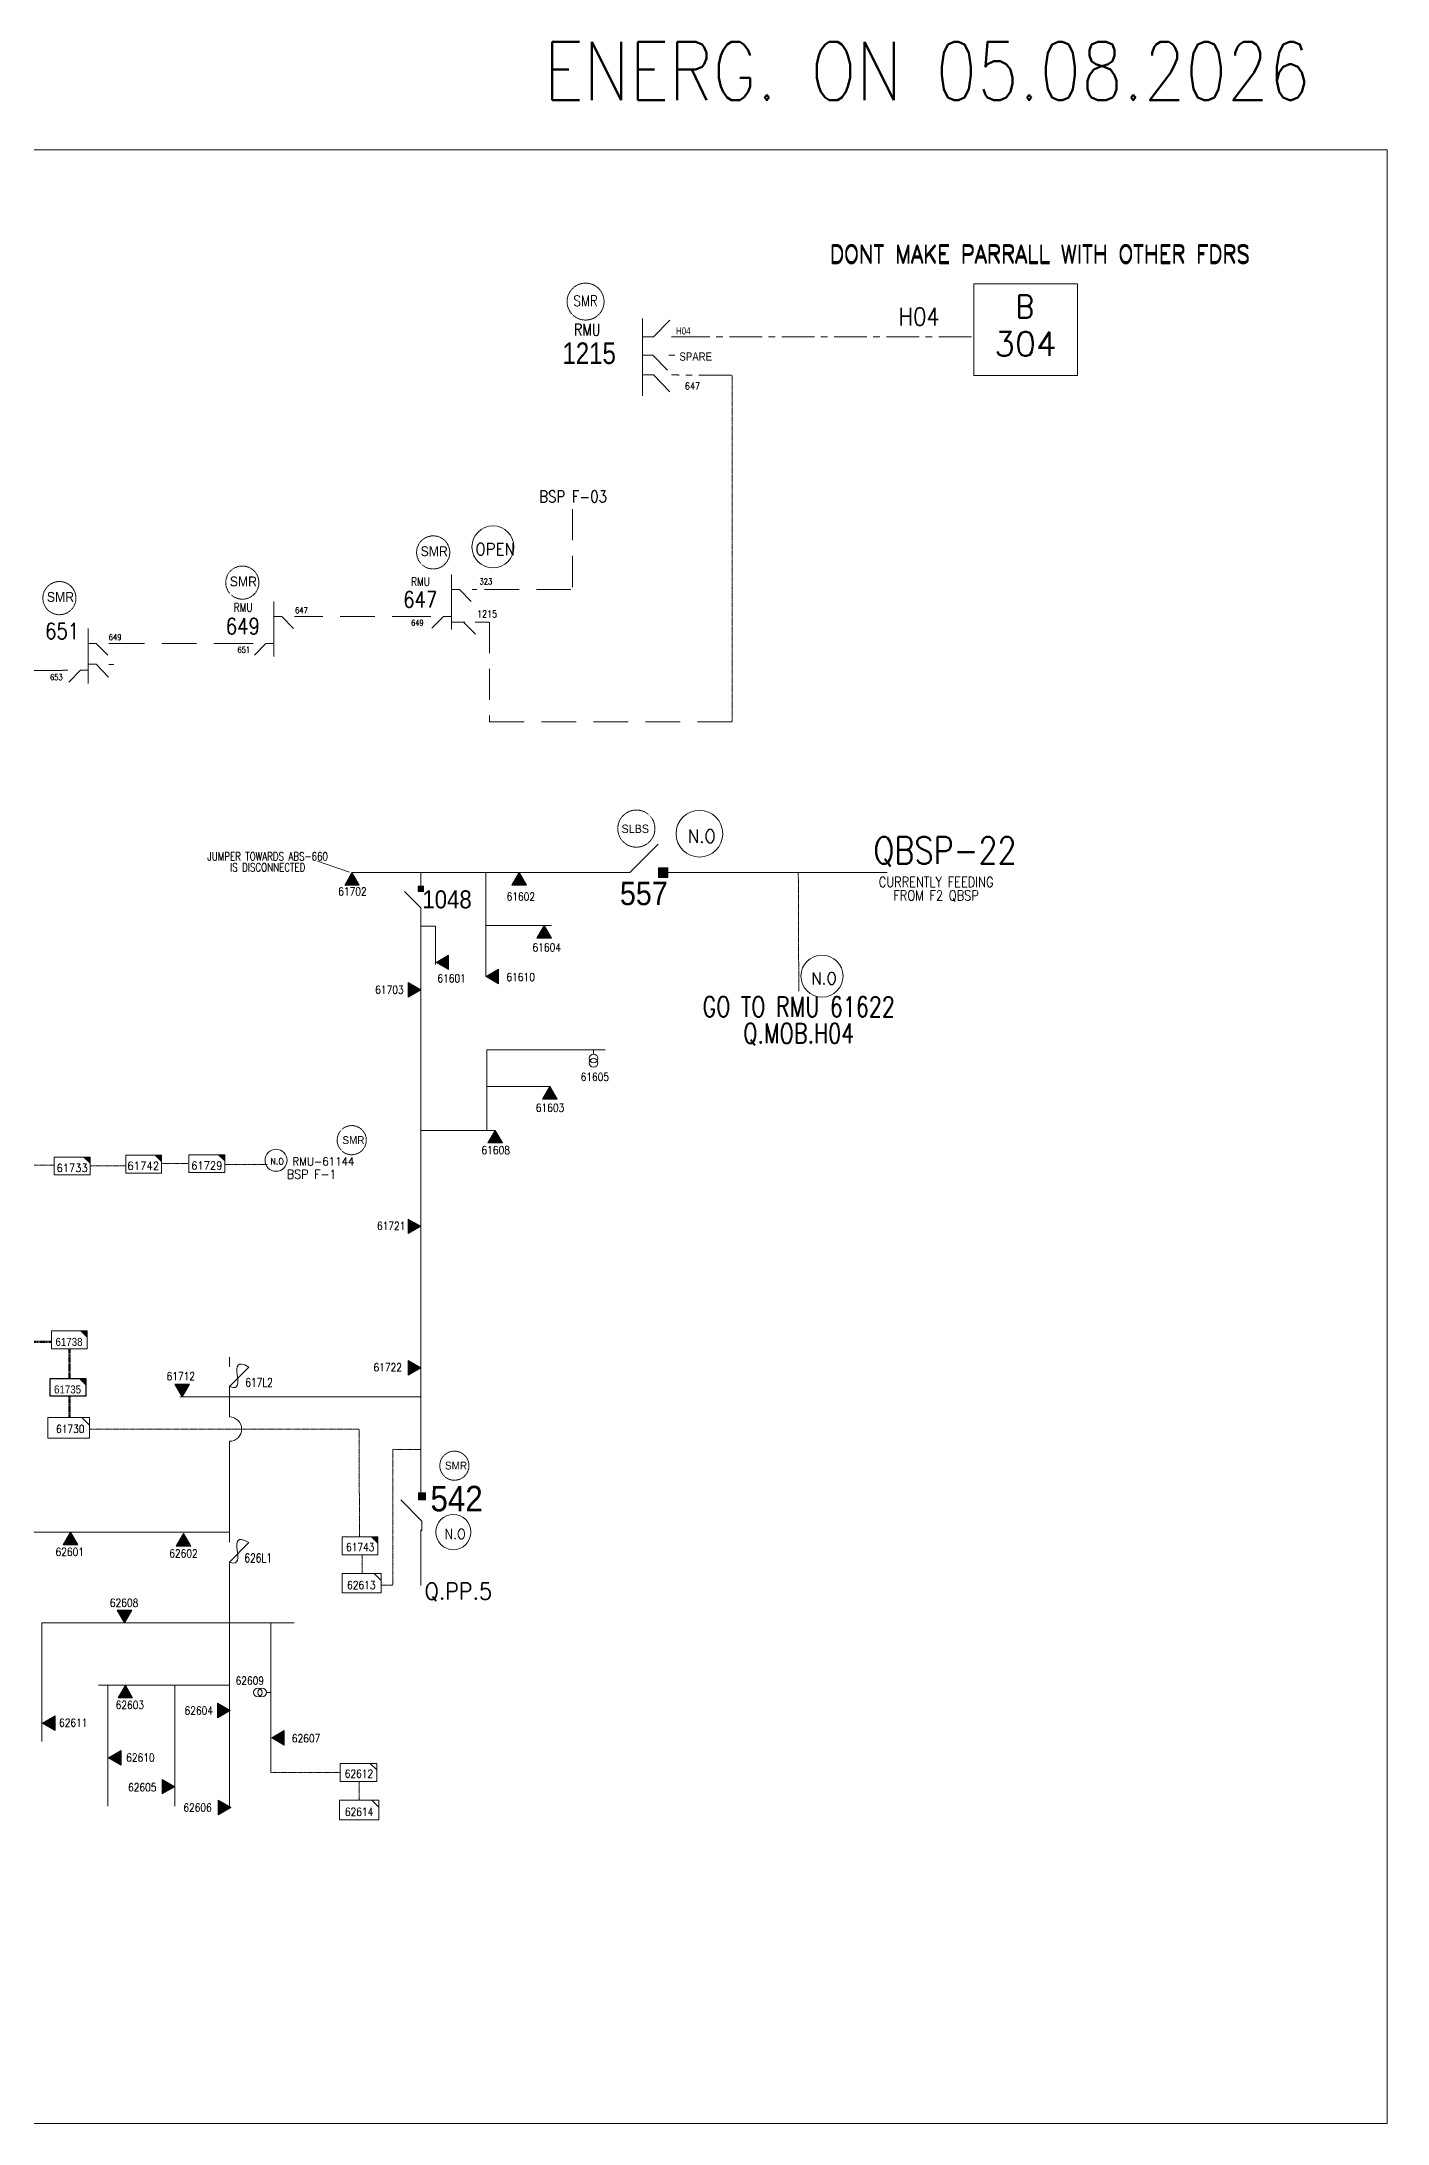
# Model space of a CAD drawing. Header units: metres. Extents: x 65984 to 144644, y -19036 to 23726.
# Drawn here: x 91123 to 92260, y 11497 to 13256 of the extents above; entities that cross this region are included whole.
import ezdxf
from ezdxf.enums import TextEntityAlignment as Align

# ---------------------------------------------------------------- set-up
doc = ezdxf.new("R2010")
doc.units = ezdxf.units.M
doc.header["$MEASUREMENT"] = 0
for name, pattern in [('( Center )', [2, 1.25, -0.25, 0.25, -0.25]), ('DGN Style 3', [0.013877, 0, -0.013877]), ('HIDDEN2', [2381.25, 1587.5, -793.75])]:
    doc.linetypes.add(name, pattern=pattern)
doc.layers.get('0').update_dxf_attribs({"color": 95, "lineweight": 40})
for name, color, linetype, lineweight in [('ABS', 7, 'Continuous', 40), ('ABS NUMBER', 112, 'Continuous', 30), ('d_eos', 111, 'Continuous', 40), ('d_eos no', 121, 'Continuous', 40), ('d_switch', 95, 'Continuous', 40), ('d_tf', 1, 'Continuous', 40), ('d_tf no', 6, 'Continuous', 40), ('d_ug cable', 95, 'Continuous', 40), ('d_village name', 7, 'Continuous', 40), ('FDR  1  16', 234, 'Continuous', 40), ('fedr no', 95, 'Continuous', 40), ('GRID STATION  04', 7, 'Continuous', 40), ('Level 37', 7, 'Continuous', 0), ('O H MAIN FEEDER', 4, 'Continuous', 100), ('SW N O', 114, 'Continuous', 30)]:
    doc.layers.add(name, color=color, linetype=linetype, lineweight=lineweight)
doc.styles.add('NASKHF', font='naskhf.shx', dxfattribs={"height": 8})
doc.styles.add('Style-Arial', font='arial.ttf')
doc.styles.add('Style-msdefault', font='msdefault.shx')
doc.styles.add('Style-simplex', font='simplex.shx')
doc.styles.add('Style-STANDARD', font='STANDARD.shx')

# ---------------------------------------------------------------- blocks, each defined once
blk = doc.blocks.new('*U4352')
at = {"layer": 'd_eos', "color": 2, "linetype": 'Continuous', "lineweight": 13, "ltscale": 0.919211}
for p, q in [((0, -16.2), (0, 16.2)), ((-12.1, 7.4), (-14.9, 7.4)), ((-4.7, 7.4), (-11.5, 0.4)), ((0, 7.4), (-4.7, 7.4)), ((0, -8.4), (4.6, -8.4)), ((4.6, -8.4), (11.4, -15.4)), ((12.1, -8.4), (14.9, -8.4))]:
    blk.add_line(p, q, dxfattribs=at)
blk = doc.blocks.new('*U4353')
at = {"layer": 'd_eos', "color": 2, "linetype": 'Continuous', "lineweight": 13, "ltscale": 0.919211}
for p, q in [((0, -16.2), (0, 16.2)), ((-12.1, 7.4), (-14.9, 7.4)), ((-4.7, 7.4), (-11.5, 0.4)), ((0, 7.4), (-4.7, 7.4)), ((0, -8.4), (4.6, -8.4)), ((4.6, -8.4), (11.4, -15.4)), ((12.1, -8.4), (14.9, -8.4))]:
    blk.add_line(p, q, dxfattribs=at)
blk = doc.blocks.new('TRANS_2_2')
at = {"color": 0, "linetype": 'Continuous', "lineweight": -2, "ltscale": 500, "flags": 128}
blk.add_lwpolyline([(8668600, 4991700), (8668600, -5008300), (9500, -8300)], close=True, dxfattribs=at)
at = {"color": 0, "linetype": 'Continuous', "lineweight": -2, "ltscale": 500}
blk.add_solid([(8668600, 4991700), (8668600, -5008300), (9500, -8300)], dxfattribs=at)
blk = doc.blocks.new('SS_1_2')
at = {"layer": 'd_village name', "color": 0, "linetype": 'ByBlock', "lineweight": -2, "ltscale": 500, "flags": 128}
blk.add_lwpolyline([(3475, 2125), (5225, 2125), (5225, 375)], close=True, dxfattribs=at)
at = {"layer": 'd_village name', "color": 0, "linetype": 'ByBlock', "lineweight": -2, "ltscale": 500, "extrusion": (0, 0, -1)}
blk.add_solid([(-3475, 2125), (-5225, 2125), (-5225, 375)], dxfattribs=at)
at = {"layer": 'd_village name', "color": 0, "linetype": 'ByBlock', "lineweight": -2, "ltscale": 500}
blk.add_3dface([(-4775, 2125), (5225, 2125), (5225, -2875), (-4775, -2875)], dxfattribs=at)
blk = doc.blocks.new('TFU_1_2')
at = {"layer": 'd_switch', "color": 0, "linetype": 'Continuous', "lineweight": -2, "ltscale": 500}
blk.add_line((0, 5000), (0, 0), dxfattribs=at)
for centre in [(0, 15000), (0, 10000)]:
    blk.add_circle(centre, 5000, dxfattribs=at)
blk = doc.blocks.new('ABS2_1_1')
at = {"color": 0, "linetype": 'ByBlock', "lineweight": -2, "ltscale": 500}
for q in [(-29900, 43500), (0, 0)]:
    blk.add_line((0, 13600), q, dxfattribs=at)
at = {"color": 0, "linetype": 'ByBlock', "lineweight": -2, "ltscale": 500, "flags": 128}
for points in [[(5000, 43600), (-5000, 43600), (-5000, 53600), (5000, 53600)], [(3791, 49653), (3791, 49653), (3791, 49653)]]:
    blk.add_lwpolyline(points, close=True, dxfattribs=at)
at = {"color": 0, "linetype": 'ByBlock', "lineweight": -2, "ltscale": 500}
for points in [[(5000, 43600), (-5000, 43600), (5000, 53600), (-5000, 53600)], [(3791, 49653), (3791, 49653), (3791, 49653)]]:
    blk.add_solid(points, dxfattribs=at)
blk = doc.blocks.new('TF_1_3')
at = {"layer": 'd_village name', "color": 0, "linetype": 'Continuous', "lineweight": -2, "ltscale": 500}
blk.add_line((3150, 2475), (4950, 675), dxfattribs=at)
blk.add_3dface([(-5050, 2475), (4950, 2475), (4950, -2525), (-5050, -2525)], dxfattribs=at)
blk = doc.blocks.new('FUSE01_1')
at = {"color": 0, "linetype": 'ByBlock', "lineweight": -2, "ltscale": 500}
blk.add_line((0, -8575), (0, -11275), dxfattribs=at)
at = {"color": 0, "linetype": 'ByBlock', "lineweight": -2, "ltscale": 500, "flags": 128}
blk.add_lwpolyline([(0, 25), (0, -2875), (-5600, -8475)], dxfattribs=at)
at = {"color": 0, "linetype": 'ByBlock', "lineweight": -2, "ltscale": 500}
blk.add_open_spline([(-5600, -8475), (1700, -12675), (-5800, -675), (0, -2875)], degree=3, dxfattribs=at)
blk = doc.blocks.new('SS_1_1')
at = {"layer": 'd_village name', "color": 0, "linetype": 'ByBlock', "lineweight": -2, "ltscale": 500, "flags": 128}
blk.add_lwpolyline([(3475, 2125), (5225, 2125), (5225, 375)], close=True, dxfattribs=at)
at = {"layer": 'd_village name', "color": 0, "linetype": 'ByBlock', "lineweight": -2, "ltscale": 500, "extrusion": (0, 0, -1)}
blk.add_solid([(-3475, 2125), (-5225, 2125), (-5225, 375)], dxfattribs=at)
at = {"layer": 'd_village name', "color": 0, "linetype": 'ByBlock', "lineweight": -2, "ltscale": 500}
blk.add_3dface([(-4775, 2125), (5225, 2125), (5225, -2875), (-4775, -2875)], dxfattribs=at)
blk = doc.blocks.new('*U4354')
at = {"color": 1, "linetype": 'Continuous', "lineweight": 13, "flags": 128}
blk.add_lwpolyline([(18.3, 14.3), (28.6, 14.3), (28.6, 4)], close=True, dxfattribs=at)
at = {"color": 1, "linetype": 'Continuous', "lineweight": 13, "ltscale": 0.843737, "xscale": 0.005720000000000002, "yscale": 0.005720000000000002, "zscale": 0.006084002084081082}
blk.add_blockref('TF_1_3', (0.3, 0.2), dxfattribs=at)
blk = doc.blocks.new('*U4355')
at = {"layer": 'SW N O', "color": 3, "lineweight": 13, "ltscale": 0.426762}
blk.add_circle((0, 0), 16.8, dxfattribs=at)
at = {"layer": 'SW N O', "color": 3, "lineweight": 13, "insert": (1.7, -1.8), "char_height": 9.6, "attachment_point": 5, "line_spacing_factor": 0.6, "style": 'Style-STANDARD'}
blk.add_mtext('N.O', dxfattribs=at)
blk = doc.blocks.new('*U4356')
at = {"layer": 'SW N O', "color": 3, "lineweight": 13, "ltscale": 0.426762}
blk.add_circle((0, 0), 16.8, dxfattribs=at)
at = {"layer": 'SW N O', "color": 3, "lineweight": 13, "insert": (1.7, -1.8), "char_height": 9.6, "attachment_point": 5, "line_spacing_factor": 0.6, "style": 'Style-STANDARD'}
blk.add_mtext('N.O', dxfattribs=at)
blk = doc.blocks.new('*U4357')
at = {"layer": 'SW N O', "color": 3, "lineweight": 13, "ltscale": 0.426762}
blk.add_circle((0, 0), 16.8, dxfattribs=at)
at = {"layer": 'SW N O', "color": 3, "lineweight": 13, "insert": (1.7, -1.8), "char_height": 9.6, "attachment_point": 5, "line_spacing_factor": 0.6, "style": 'Style-STANDARD'}
blk.add_mtext('N.O', dxfattribs=at)
blk = doc.blocks.new('*U4358')
at = {"layer": 'SW N O', "color": 3, "lineweight": 13, "ltscale": 0.426762}
blk.add_circle((0, 0), 16.8, dxfattribs=at)
at = {"layer": 'SW N O', "color": 3, "lineweight": 13, "insert": (1.7, -1.8), "char_height": 9.6, "attachment_point": 5, "line_spacing_factor": 0.6, "style": 'Style-STANDARD'}
blk.add_mtext('N.O', dxfattribs=at)
blk = doc.blocks.new('*U4370')
at = {"layer": 'SW N O', "color": 151, "lineweight": 13, "ltscale": 0.426762}
blk.add_circle((0, 0), 16.8, dxfattribs=at)
at = {"layer": 'SW N O', "color": 151, "lineweight": 13, "insert": (1.7, -1.8), "char_height": 9.6, "attachment_point": 5, "line_spacing_factor": 0.6, "style": 'Style-STANDARD'}
blk.add_mtext('OPEN', dxfattribs=at)

msp = doc.modelspace()

# ---------------------------------------------------------------- linework, layer by layer
at = {"color": 1, "linetype": 'HIDDEN2', "lineweight": 13, "ltscale": 0.018436}
for p, q in [((91570.6, 12792.8), (91489.2, 12792.8)), ((91448.8, 12770), (91340, 12770)), ((91706.7, 12681), (91501.7, 12681))]:
    msp.add_line(p, q, dxfattribs=at)
at = {"color": 1, "linetype": 'Continuous', "lineweight": 13, "ltscale": 0.614538}
for p, q in [((91498.8, 12553.5), (91498.8, 12465.7)), ((91498.8, 12508.9), (91554, 12508.9)), ((91499.5, 12372.9), (91553.3, 12372.9)), ((91443.7, 12335.8), (91506.5, 12335.8)), ((91443.7, 12110.7), (91240.1, 12110.7)), ((91282.1, 12093.7), (91282.1, 12114.6)), ((91282.1, 11996.4), (91282.1, 12073.1)), ((91282.1, 11996.3), (90987.5, 11996.3)), ((91277.4, 11919.8), (91336.7, 11919.8)), ((91317.1, 11919.8), (91317.1, 11793.3)), ((91282.1, 11867), (91171.4, 11867)), ((91179.3, 11867), (91179.3, 11764.9)), ((91236, 11867), (91236, 11764.9))]:
    msp.add_line(p, q, dxfattribs=at)
at = {"color": 1, "linetype": 'DGN Style 3', "lineweight": 13}
for p, q in [((91036.3, 12306.5), (91134.1, 12306.5)), ((91164.4, 12305.8), (91194.5, 12305.8)), ((91224.8, 12307.8), (91247.9, 12307.8)), ((91391.9, 11992.5), (91391.7, 12083.3)), ((91420.2, 12066.1), (91443.7, 12066.2)), ((91420.2, 11951.6), (91420.2, 12066.1)), ((91394.2, 11961.6), (91394.2, 11977.2)), ((91410.4, 11951.7), (91420.2, 11951.6)), ((91317.1, 11793.3), (91375.6, 11793.3)), ((91391.7, 11770), (91391.7, 11785.6))]:
    msp.add_line(p, q, dxfattribs=at)
at = {"color": 1, "linetype": 'DGN Style 3', "lineweight": 140}
for p, q in [((91101.7, 12157), (91131.6, 12157)), ((91147, 12126.1), (91147, 12151.1)), ((91147, 12093.1), (91147, 12110.9))]:
    msp.add_line(p, q, dxfattribs=at)
at = {"color": 1, "linetype": 'HIDDEN2', "lineweight": 13, "ltscale": 0.016593}
for points in [[(91571.8, 12860.6), (91571.8, 12793.3), (91571.8, 12793.3)], [(91501.7, 12765.2), (91501.7, 12681), (91501.7, 12681)]]:
    msp.add_lwpolyline(points, dxfattribs=at)
at = {"color": 1, "linetype": 'HIDDEN2', "lineweight": 13, "ltscale": 0.018436}
for points in [[(91298.1, 12747.2), (91182.3, 12747.2), (91182.3, 12747.2)], [(91141.4, 12724.3), (91065.1, 12724.3), (91065.1, 12661.8)]]:
    msp.add_lwpolyline(points, dxfattribs=at)
at = {"color": 1, "linetype": 'Continuous', "lineweight": 13, "ltscale": 0.614538, "flags": 128}
for points in [[(91443.7, 12508.2), (91456.2, 12508.2), (91456.2, 12476)], [(91499.5, 12335.8), (91499.5, 12403.9), (91599.5, 12403.9)], [(91282.1, 11763.1), (91282.1, 11969.2)], [(91277.4, 11919.8), (91123.7, 11919.8), (91123.7, 11819.6)]]:
    msp.add_lwpolyline(points, dxfattribs=at)
at = {"layer": 'd_eos', "color": 2, "linetype": 'Continuous', "lineweight": 13, "ltscale": 1.290573}
for p, q in [((91631, 13021.7), (91631, 12956.4)), ((91640.4, 13006.1), (91654.2, 13020.2)), ((91631, 13006.1), (91640.4, 13006.1)), ((91655.5, 13006), (91661.2, 13006)), ((91631, 12974), (91640.4, 12974)), ((91640.4, 12974), (91654.2, 12959.8)), ((91655.5, 12974), (91661.2, 12974))]:
    msp.add_line(p, q, dxfattribs=at)
at = {"layer": 'd_eos', "color": 2, "linetype": 'Continuous', "lineweight": 13, "ltscale": 1.161515}
for p, q in [((91631.1, 12990.7), (91639.6, 12990.7)), ((91639.6, 12990.7), (91652, 12977.9)), ((91653.1, 12990.7), (91658.3, 12990.7))]:
    msp.add_line(p, q, dxfattribs=at)
at = {"layer": 'd_eos', "color": 2, "linetype": 'Continuous', "lineweight": 13, "ltscale": 1.305845}
for p, q in [((91469.5, 12765), (91481, 12765)), ((91479.9, 12765.2), (91489.9, 12755)), ((91489.6, 12765.1), (91501.1, 12765.1)), ((91162.9, 12729.5), (91169.4, 12729.5)), ((91169.5, 12729.5), (91179.9, 12718.5)), ((91180.2, 12729.3), (91184.6, 12729.3))]:
    msp.add_line(p, q, dxfattribs=at)
at = {"layer": 'd_ug cable', "color": 3, "linetype": 'Continuous', "lineweight": 0}
msp.add_line((91356.5, 12563.2), (91383.6, 12553.8), dxfattribs=at)
at = {"layer": 'd_ug cable', "color": 20, "linetype": 'DGN Style 3', "lineweight": 13}
msp.add_line((91762.6, 12553.6), (91763, 12453.3), dxfattribs=at)
at = {"layer": 'd_ug cable', "color": 1, "linetype": 'DGN Style 3', "lineweight": 13, "flags": 128}
for points in [[(91706.7, 12973.6), (91706.7, 12681), (91706.7, 12681)], [(91314.1, 12307), (91277.8, 12307)], [(91391.7, 12083.3), (91163.9, 12083.4)]]:
    msp.add_lwpolyline(points, dxfattribs=at)
at = {"layer": 'd_ug cable', "color": 2, "linetype": 'DGN Style 3', "lineweight": 13}
for centre, radius in [((91582.9, 13035.9), 15.6), ((91625.8, 12590.7), 15.7), ((91385.4, 12327.5), 12.3), ((91472.1, 12052.5), 12.3)]:
    msp.add_circle(centre, radius, dxfattribs=at)
at = {"layer": 'd_ug cable', "color": 1, "linetype": 'DGN Style 3', "lineweight": 13}
for centre in [(91454.2, 12824), (91293, 12798.5), (91138.5, 12785.4)]:
    msp.add_circle(centre, 14, dxfattribs=at)
at = {"layer": 'd_ug cable', "color": 1, "linetype": 'Continuous', "lineweight": 0}
msp.add_arc((91282.1, 12083.4), 10.3, 270, 90, dxfattribs=at)
at = {"layer": 'FDR  1  16', "color": 1, "linetype": '( Center )', "lineweight": 13, "ltscale": 22.098351}
for p, q in [((91908.8, 13006.1), (91661.3, 13006.1)), ((91706.2, 12973.8), (91660.8, 12973.8))]:
    msp.add_line(p, q, dxfattribs=at)
at = {"layer": 'GRID STATION  04', "color": 1, "linetype": 'Continuous', "lineweight": 13, "ltscale": 0.609914, "flags": 128}
msp.add_lwpolyline([(91998.4, 13050.8), (91910.8, 13050.8), (91910.8, 12973.5), (91998.4, 12973.5)], close=True, dxfattribs=at)
at = {"layer": 'O H MAIN FEEDER', "color": 1, "lineweight": 13, "ltscale": 0.512115}
msp.add_line((91385.6, 12553.5), (91443.9, 12553.5), dxfattribs=at)
at = {"layer": 'O H MAIN FEEDER', "color": 1, "lineweight": 13, "ltscale": 0.614538}
msp.add_line((91443.7, 12553.5), (91610.6, 12553.5), dxfattribs=at)
at = {"layer": 'O H MAIN FEEDER', "color": 126, "lineweight": 13, "ltscale": 0.614538}
msp.add_line((91652.4, 12553.5), (91837.7, 12553.5), dxfattribs=at)
at = {"layer": 'O H MAIN FEEDER', "color": 140, "lineweight": 13, "ltscale": 0.498271, "flags": 128}
msp.add_lwpolyline([(90214.9, 13164.2), (92260.1, 13164.2), (92260.1, 11496.9), (90214.9, 11496.9)], close=True, dxfattribs=at)
at = {"layer": 'O H MAIN FEEDER', "color": 1, "lineweight": 13, "ltscale": 0.614538, "flags": 128}
for points in [[(91443.7, 12542.2), (91443.7, 12553.5)], [(91443.7, 12029.6), (91443.7, 12517.5)]]:
    msp.add_lwpolyline(points, dxfattribs=at)
at = {"layer": 'O H MAIN FEEDER', "color": 251, "lineweight": 13, "ltscale": 0.614538, "flags": 128}
msp.add_lwpolyline([(91443.7, 11951.2), (91443.7, 11998.2)], dxfattribs=at)

# ---------------------------------------------------------------- block references
at = {"color": 1, "linetype": 'Continuous', "lineweight": 13, "ltscale": 0.614538, "xscale": 0.0007374451967825544, "zscale": 0.0007374451967825544}
for p, yscale, rotation in [((91589.7, 12403.9), 0.0007374451967825544, 179.9999999999999), ((91317.1, 11860.9), -0.0007374451967825544, 270.0000000000001)]:
    msp.add_blockref('TFU_1_2', p, dxfattribs=dict(at, yscale=yscale, rotation=rotation))
at = {"color": 1, "linetype": 'Continuous', "lineweight": 13, "ltscale": 0.796468, "xscale": 0.003023702896261329, "yscale": 0.003023702896261329, "zscale": 0.003515155437996846}
for p in [(91148.6, 12306.8), (91262.3, 12308.8), (91146.2, 12159.9), (91391.7, 11985.9)]:
    msp.add_blockref('SS_1_2', p, dxfattribs=at)
at = {"color": 1, "linetype": 'Continuous', "lineweight": 13, "ltscale": 0.768283, "xscale": 0.003014386049340874, "yscale": 0.003014386049340874, "zscale": 0.003163639894197161}
msp.add_blockref('SS_1_2', (91208.9, 12308.3), dxfattribs=at)
at = {"color": 7, "linetype": 'Continuous', "lineweight": 13, "ltscale": 0.614538, "xscale": 0.002949780787130218, "yscale": 0.002949780787130218, "zscale": 0.002949780787130218, "rotation": 179.9999999999997}
for p in [(91282.1, 12110.8), (91282.1, 11962.5)]:
    msp.add_blockref('FUSE01_1', p, dxfattribs=at)
at = {"color": 1, "linetype": 'Continuous', "lineweight": 30, "ltscale": 0.796468, "xscale": 0.003023702896261329, "yscale": 0.003023702896261329, "zscale": 0.003515155437996846}
msp.add_blockref('SS_1_1', (91145, 12119.8), dxfattribs=at)
at = {"color": 2, "linetype": 'Continuous', "lineweight": 13, "ltscale": 0.878789, "xscale": 0.003515155437996846, "yscale": 0.003515155437996846, "zscale": 0.003515155437996846}
msp.add_blockref('TF_1_3', (91146.5, 12084.5), dxfattribs=at)
at = {"color": 1, "linetype": 'Continuous', "lineweight": 13, "xscale": 0.5777702554038111, "yscale": 0.5777702554038111, "zscale": 0.5777702554038111}
for p in [(91393.8, 11953.2), (91391.7, 11761.7)]:
    msp.add_blockref('*U4354', p, dxfattribs=at)
at = {"color": 1, "linetype": 'Continuous', "lineweight": 13, "ltscale": 0.805411, "xscale": 0.003074886672449969, "yscale": 0.003074886672449969, "zscale": 0.003515155437996846}
msp.add_blockref('TF_1_3', (91391.3, 11793.4), dxfattribs=at)
at = {"layer": 'ABS', "color": 2, "linetype": 'Continuous', "lineweight": 13, "ltscale": 1.19444, "xscale": 0.0008002759563037597, "yscale": 0.0008002759563037597, "zscale": 0.0005299682798090012, "rotation": 269.9999999999996}
msp.add_blockref('ABS2_1_1', (91609.5, 12553.5), dxfattribs=at)
at = {"layer": 'ABS', "color": 7, "linetype": 'Continuous', "lineweight": 13, "ltscale": 0.856481, "xscale": 0.0004606265350662833, "yscale": 0.0004606265350662833, "zscale": 0.0005299682798090012, "rotation": 359.9999999999996}
msp.add_blockref('ABS2_1_1', (91443.7, 12517.5), dxfattribs=at)
at = {"layer": 'ABS', "color": 2, "linetype": 'Continuous', "lineweight": 13, "ltscale": 0.893245, "xscale": 0.0005984748580400982, "yscale": 0.0005984748580400982, "zscale": 0.0003963291518707806, "rotation": 359.9999999999997}
msp.add_blockref('ABS2_1_1', (91444.7, 11997.5), dxfattribs=at)
at = {"layer": 'd_eos', "color": 2, "linetype": 'Continuous', "lineweight": 13, "ltscale": 0.919211, "extrusion": (0, 0, -1), "xscale": 1.44, "yscale": 1.44, "zscale": 1.44}
for name, p in [('*U4352', (-91469.6, 12782.1)), ('*U4352', (-91319.6, 12759.3)), ('*U4353', (-91162.9, 12736.5))]:
    msp.add_blockref(name, p, dxfattribs=at)
at = {"layer": 'd_tf', "color": 1, "linetype": 'Continuous', "lineweight": 13, "ltscale": 0.614538, "xscale": 1.229075327970924e-06, "yscale": 1.229075327970924e-06, "zscale": 1.229075327970924e-06}
for p, rotation in [((91385.6, 12553.5), 270), ((91526.8, 12553.5), 270), ((91548, 12508.8), 270), ((91456.6, 12477.7), 359.9999999999999), ((91498.8, 12465.7), 359.9999999999999), ((91443.7, 12454.5), 180.0000000000001), ((91552.7, 12372.9), 270), ((91506.5, 12335.8), 270), ((91443.7, 12254.7), 180), ((91443.7, 12135.1), 180), ((91242.2, 12110.7), 90.00000000000001), ((91147.8, 11996.3), 270), ((91243.3, 11995.2), 270), ((91193.4, 11919.8), 90.00000000000001), ((91194.2, 11867), 270.0000000000005), ((91124.2, 11835), 359.9999999999998), ((91282.6, 11845.7), 180.0000000000004), ((91317.8, 11822.7), 359.9999999999998), ((91180, 11805.8), 359.9999999999998), ((91236, 11781.3), 180.0000000000004), ((91283.2, 11763.8), 180.0000000000004)]:
    msp.add_blockref('TRANS_2_2', p, dxfattribs=dict(at, rotation=rotation))
at = {"layer": 'SW N O', "color": 151, "lineweight": 13, "xscale": 1.055731290988123, "yscale": 1.055731290988123, "zscale": 1.055731290988123}
msp.add_blockref('*U4370', (91504.7, 12828.7), dxfattribs=at)
at = {"layer": 'SW N O', "color": 3, "lineweight": 13}
for name, p, xscale, yscale, zscale in [('*U4355', (91679.1, 12586.4), 1.173993367014244, 1.173993367014244, 1.173993367014244), ('*U4356', (91782.6, 12466.1), 1.05659403031282, 1.05659403031282, 1.05659403031282), ('*U4357', (91321.5, 12310.5), 0.5522058313375502, 0.5522058313375502, 0.5522058313375502), ('*U4358', (91471.2, 11996.4), 0.8852750743438617, 0.8852750743438617, 0.8852750743438617)]:
    msp.add_blockref(name, p, dxfattribs=dict(at, xscale=xscale, yscale=yscale, zscale=zscale))

# ---------------------------------------------------------------- texts
at = {"color": 7, "linetype": 'Continuous', "lineweight": 13, "ltscale": 1.44, "style": 'Style-STANDARD', "width": 0.833333}
for s, p in [('617L2', (91307.1, 12122.8)), ('626L1', (91306.4, 11974.5))]:
    msp.add_text(s, height=7.37, dxfattribs=at).set_placement(p, align=Align.MIDDLE_CENTER)
at = {"color": 6, "linetype": 'Continuous', "lineweight": 80, "ltscale": 1.918289, "insert": (91762.9, 12428.2), "char_height": 16.863, "attachment_point": 5, "line_spacing_factor": 0.8, "style": 'Style-STANDARD'}
msp.add_mtext('\\H1x;\\W0.833333;GO TO RMU 61622\\PQ.MOB.H04', dxfattribs=at)
at = {"layer": 'ABS NUMBER', "color": 7, "lineweight": 13, "style": 'Style-Arial', "width": 0.88}
msp.add_text('1048', height=15.26, dxfattribs=at).set_placement((91465.9, 12530.9), align=Align.MIDDLE_CENTER)
at = {"layer": 'ABS NUMBER', "color": 2, "lineweight": 13, "style": 'Style-Arial', "width": 0.88}
for s, height, p in [('557', 19.67, (91632.1, 12535.9)), ('542', 21.55, (91474, 12024.7))]:
    msp.add_text(s, height=height, dxfattribs=at).set_placement(p, align=Align.MIDDLE_CENTER)
at = {"layer": 'd_eos no', "color": 7, "linetype": 'Continuous', "lineweight": 13, "ltscale": 0.8397, "style": 'Style-msdefault', "width": 0.833333}
msp.add_text('H04', height=5.99, dxfattribs=at).set_placement((91659.3, 13008.1))
at = {"layer": 'd_eos no', "color": 2, "linetype": 'Continuous', "lineweight": 13, "ltscale": 1.5552, "style": 'Style-msdefault', "width": 0.833333}
msp.add_text('1215', height=18.2, dxfattribs=at).set_placement((91563.4, 12983.2))
at = {"layer": 'd_tf no', "color": 1, "linetype": 'Continuous', "lineweight": 40, "style": 'Style-msdefault', "width": 0.945946}
for s, height, p in [('SLBS', 7.17, (91613.3, 12594.1)), ('SMR', 6.61, (91377.6, 12330.9)), ('SMR', 6.61, (91464.2, 12055.9))]:
    msp.add_text(s, height=height, dxfattribs=at).set_placement(p, align=Align.TOP_LEFT)
at = {"layer": 'd_tf no', "color": 1, "linetype": 'Continuous', "lineweight": 13, "ltscale": 1.44, "width": 0.909091}
for s, style, p in [('61702', 'Style-STANDARD', (91386, 12537.6)), ('61602', 'Style-STANDARD', (91528.2, 12533.3)), ('61604', 'Style-STANDARD', (91550.1, 12490.3)), ('61610', 'Style-STANDARD', (91528.1, 12465.3)), ('61703', 'Style-STANDARD', (91417.2, 12454.6)), ('61601', 'Style-STANDARD', (91469.8, 12464.2)), ('61605', 'Style-STANDARD', (91590.7, 12380.9)), ('61603', 'Style-STANDARD', (91552.9, 12354.9)), ('61608', 'Style-STANDARD', (91507, 12319.1)), ('61733', 'Style-simplex', (91149.2, 12304)), ('61729', 'Style-simplex', (91263, 12306)), ('61721', 'Style-STANDARD', (91418.7, 12255.1)), ('61738', 'Style-msdefault', (91146.6, 12157.1)), ('61722', 'Style-STANDARD', (91415.8, 12135.6)), ('61712', 'Style-STANDARD', (91241, 12128.1)), ('62601', 'Style-STANDARD', (91147.2, 11979.7)), ('62602', 'Style-STANDARD', (91243.3, 11978.4)), ('61743', 'Style-STANDARD', (91392.6, 11983.7)), ('62613', 'Style-STANDARD', (91393.5, 11951.6)), ('62608', 'Style-STANDARD', (91193.1, 11936.7)), ('62609', 'Style-STANDARD', (91299.3, 11870.9)), ('62603', 'Style-STANDARD', (91198, 11850.4)), ('62611', 'Style-STANDARD', (91150.2, 11835.4)), ('62604', 'Style-STANDARD', (91256.2, 11845.6)), ('62607', 'Style-STANDARD', (91346.8, 11822.2)), ('62610', 'Style-STANDARD', (91206.9, 11805.9)), ('62605', 'Style-STANDARD', (91208.5, 11780.8)), ('62612', 'Style-STANDARD', (91391.5, 11792.3)), ('62606', 'Style-STANDARD', (91255.2, 11763.7)), ('62614', 'Style-STANDARD', (91391.6, 11760.1))]:
    msp.add_text(s, height=6.76, dxfattribs=dict(at, style=style)).set_placement(p, align=Align.MIDDLE_CENTER)
at = {"layer": 'd_tf no', "color": 1, "linetype": 'Continuous', "lineweight": 13, "ltscale": 1.416526, "style": 'Style-simplex', "width": 0.909091}
msp.add_text('61742', height=6.93, dxfattribs=at).set_placement((91209.3, 12305.8), align=Align.MIDDLE_CENTER)
at = {"layer": 'd_tf no', "color": 1, "linetype": 'Continuous', "lineweight": 40, "ltscale": 1.44, "style": 'Style-msdefault', "width": 0.909091}
msp.add_text('61735', height=6.76, dxfattribs=at).set_placement((91145.4, 12116.9), align=Align.MIDDLE_CENTER)
at = {"layer": 'd_tf no', "color": 2, "linetype": 'Continuous', "lineweight": 13, "ltscale": 1.44, "style": 'Style-STANDARD', "width": 0.909091}
msp.add_text('61730', height=6.76, dxfattribs=at).set_placement((91147.7, 12083.5), align=Align.MIDDLE_CENTER)
at = {"layer": 'd_tf no', "color": 1, "linetype": 'Continuous', "lineweight": 40, "ltscale": 2.272262, "insert": (91582.9, 13036.5), "char_height": 8.907, "attachment_point": 5, "line_spacing_factor": 1.2, "style": 'Style-STANDARD'}
msp.add_mtext('\\H1x;\\W0.909091;SMR\\P', dxfattribs=at)
at = {"layer": 'd_tf no', "color": 2, "lineweight": 13, "char_height": 8.362, "attachment_point": 1, "style": 'NASKHF'}
for insert in [(91443.6, 12829.2), (91282.4, 12803.7), (91127.9, 12790.6)]:
    msp.add_mtext('\\Fmsdefault;\\H1x;\\W0.925;SMR\\P', dxfattribs=dict(at, insert=insert))
at = {"layer": 'd_tf no', "color": 2, "linetype": 'Continuous', "lineweight": 13, "ltscale": 1.139163, "insert": (91879, 12539.5), "char_height": 8.499, "attachment_point": 5, "line_spacing_factor": 0.8, "style": 'Style-STANDARD'}
msp.add_mtext('\\H1x;\\W0.909091;CURRENTLY FEEDING \\PFROM F2 QBSP', dxfattribs=at)
at = {"layer": 'fedr no', "color": 6, "linetype": 'Continuous', "lineweight": 13, "style": 'Style-STANDARD', "width": 0.909091}
msp.add_text('QBSP-22', height=22.71, dxfattribs=at).set_placement((91886.5, 12572.3), align=Align.MIDDLE_CENTER)
at = {"layer": 'fedr no', "color": 2, "linetype": 'Continuous', "lineweight": 13, "char_height": 18.308, "attachment_point": 5, "style": 'Style-STANDARD'}
for insert in [(91966.7, 13076.7), (91966.7, 13076), (91966.7, 13075.4)]:
    msp.add_mtext('\\H0.792701x;DONT MAKE PARRALL WITH OTHER FDRS', dxfattribs=dict(at, insert=insert))
at = {"layer": 'fedr no', "color": 6, "linetype": 'Continuous', "lineweight": 13, "insert": (91475.4, 11945.8), "char_height": 14, "attachment_point": 5, "style": 'Style-STANDARD'}
msp.add_mtext('Q.PP.5', dxfattribs=at)
at = {"layer": 'GRID STATION  04', "color": 1, "linetype": 'Continuous', "lineweight": 13, "ltscale": 2.077757, "style": 'Style-STANDARD'}
msp.add_text('B', height=19.1, dxfattribs=at).set_placement((91954, 13031.7), align=Align.MIDDLE_CENTER)
at = {"layer": 'GRID STATION  04', "color": 7, "linetype": 'Continuous', "lineweight": 13, "ltscale": 1.276172, "style": 'Style-simplex', "width": 0.866667}
msp.add_text('H04', height=15.09, dxfattribs=at).set_placement((91864.6, 13023.2), align=Align.MIDDLE_CENTER)
at = {"layer": 'GRID STATION  04', "color": 1, "linetype": 'Continuous', "lineweight": 13, "ltscale": 1.874826, "style": 'Style-simplex'}
msp.add_text('304', height=20.5, dxfattribs=at).set_placement((91954.5, 13000.2), align=Align.MIDDLE_CENTER)
at = {"layer": 'Level 37', "color": 2, "linetype": 'Continuous', "lineweight": 13, "ltscale": 1.5552, "style": 'Style-STANDARD', "width": 0.854701}
msp.add_text('RMU', height=10.09, dxfattribs=at).set_placement((91584.3, 13012.2), align=Align.MIDDLE_CENTER)
at = {"layer": 'Level 37', "color": 7, "linetype": 'Continuous', "lineweight": 13, "ltscale": 1.5552, "style": 'Style-msdefault', "width": 0.857143}
msp.add_text('SPARE', height=7.08, dxfattribs=at).set_placement((91662.2, 12993), align=Align.TOP_LEFT)
at = {"layer": 'Level 37', "color": 7, "linetype": 'Continuous', "lineweight": 13, "ltscale": 1.105012, "style": 'Style-STANDARD', "width": 0.909091}
for s, p in [('647', (91673.2, 12964.5)), ('1215', (91499.7, 12772))]:
    msp.add_text(s, height=5.93, dxfattribs=at).set_placement(p, align=Align.MIDDLE_CENTER)
at = {"layer": 'Level 37', "color": 55, "linetype": 'Continuous', "lineweight": 13, "ltscale": 2.380925, "style": 'Style-STANDARD', "width": 0.909091}
msp.add_text('BSP F-03', height=9.95, dxfattribs=at).set_placement((91572.4, 12871.2), align=Align.MIDDLE_CENTER)
at = {"layer": 'Level 37', "color": 2, "linetype": 'Continuous', "lineweight": 13, "ltscale": 1.44, "style": 'Style-STANDARD'}
for s, height, width, p in [('RMU', 7.19, 0.854701, (91443.5, 12799.3)), ('647', 13.52, 0.909091, (91443.3, 12784.2)), ('649', 13.52, 0.909091, (91293.4, 12761.7)), ('RMU', 7.19, 0.854701, (91293.7, 12777.5)), ('647', 5.02, 0.909091, (91342.9, 12775.1)), ('651', 13.52, 0.909091, (91140.8, 12757.6)), ('649', 5.02, 0.909091, (91185.5, 12752.3)), ('651', 5.02, 0.909091, (91294.2, 12741.8)), ('653', 5.02, 0.909091, (91135.9, 12718.6))]:
    msp.add_text(s, height=height, dxfattribs=dict(at, width=width)).set_placement(p, align=Align.MIDDLE_CENTER)
at = {"layer": 'Level 37', "color": 7, "linetype": 'Continuous', "lineweight": 13, "ltscale": 1.44, "style": 'Style-STANDARD', "width": 0.909091}
for s, p in [('323', (91498.7, 12799.5)), ('649', (91440.8, 12764.6))]:
    msp.add_text(s, height=5.02, dxfattribs=at).set_placement(p, align=Align.MIDDLE_CENTER)
at = {"layer": 'Level 37', "color": 2, "linetype": 'Continuous', "lineweight": 13, "ltscale": 1.313187, "style": 'Style-simplex', "width": 0.909091}
msp.add_text('RMU-61144', height=6.96, dxfattribs=at).set_placement((91361.5, 12309.5), align=Align.MIDDLE_CENTER)
at = {"layer": 'Level 37', "color": 6, "linetype": 'Continuous', "lineweight": 13, "ltscale": 0.947648, "style": 'Style-simplex', "width": 0.909091}
msp.add_text(' BSP F-1', height=7.55, dxfattribs=at).set_placement((91349.2, 12298.7), align=Align.MIDDLE_CENTER)
at = {"layer": 'Level 37', "color": 1, "linetype": 'Continuous', "lineweight": 13, "ltscale": 3.313648, "insert": (91871.4, 13230.7), "char_height": 49.547, "attachment_point": 5, "line_spacing_factor": 0.6, "style": 'Style-STANDARD'}
msp.add_mtext('\\H1x;\\W0.909091;ENERG. ON 05.08.2026', dxfattribs=at)
at = {"layer": 'Level 37', "color": 2, "linetype": 'Continuous', "lineweight": 13, "ltscale": 1.236676, "insert": (91314.4, 12562.6), "char_height": 6.904, "attachment_point": 5, "line_spacing_factor": 0.8, "style": 'Style-STANDARD'}
msp.add_mtext('\\H1x;\\W0.854701;JUMPER TOWARDS ABS-660\\PIS DISCONNECTED\\P', dxfattribs=at)

doc.saveas('drawing.dxf')
